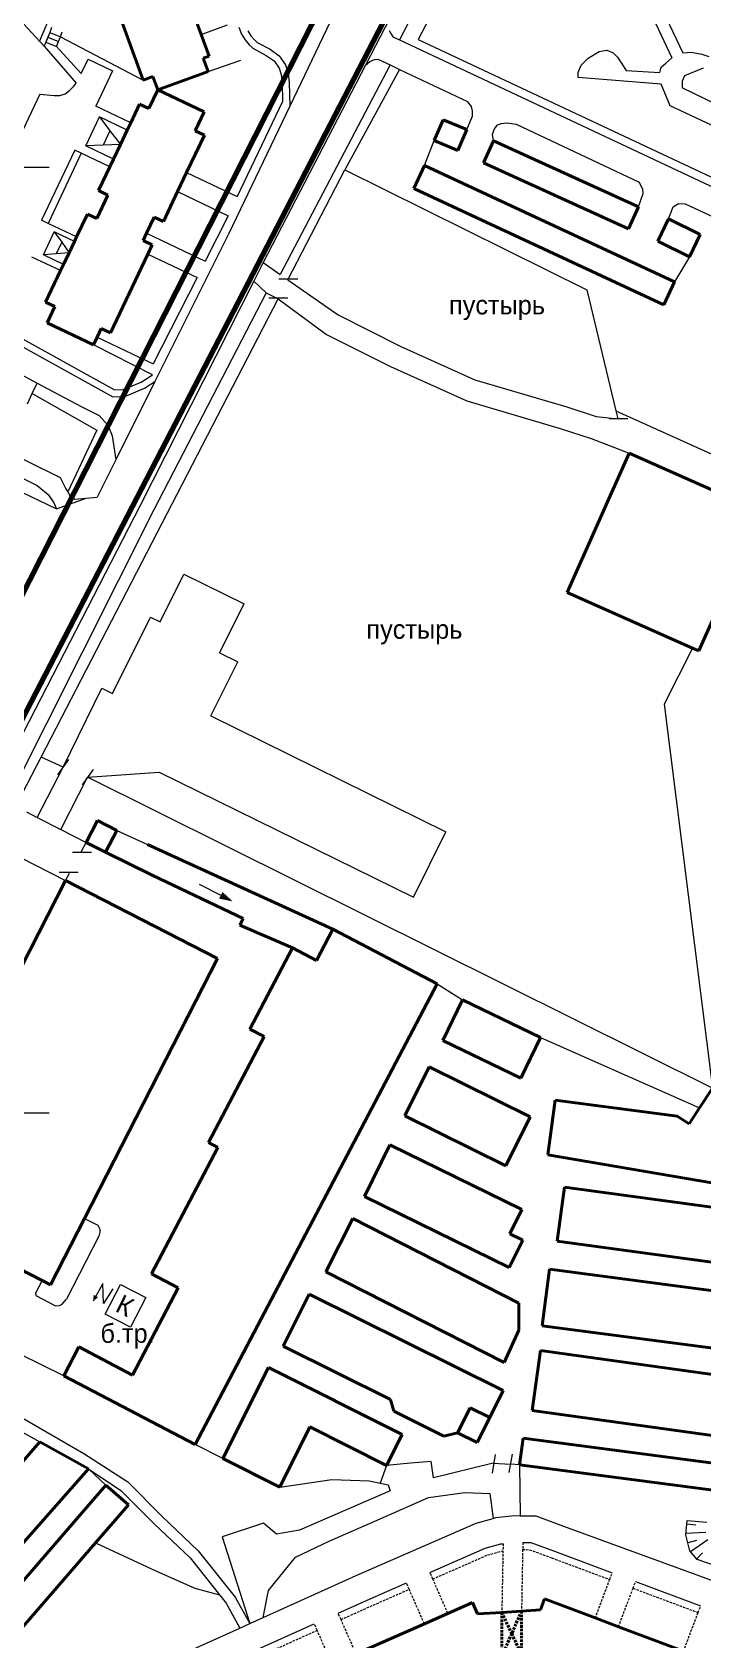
# Model space of a CAD drawing. Extents: x 1000 to 4000, y -5000 to -1000.
# Drawn here: x 2402.4 to 2544.2, y -3511.3 to -3171.4 of the extents above; entities that cross this region are included whole.
import ezdxf
from ezdxf.enums import TextEntityAlignment as Align

# ---------------------------------------------------------------- set-up
doc = ezdxf.new("R2010")
doc.units = 0
doc.header["$MEASUREMENT"] = 0
doc.linetypes.add('DASHED', pattern=[0.75, 0.5, -0.25])
for name, color, linetype in [('1', 7, 'CONTINUOUS'), ('11', 7, 'CONTINUOUS'), ('16', 7, 'CONTINUOUS'), ('17', 7, 'CONTINUOUS'), ('24', 7, 'CONTINUOUS'), ('25', 7, 'CONTINUOUS'), ('37', 7, 'CONTINUOUS'), ('40', 7, 'CONTINUOUS'), ('6', 7, 'CONTINUOUS'), ('7', 7, 'CONTINUOUS'), ('границы команд_1', 10, 'CONTINUOUS')]:
    doc.layers.add(name, color=color, linetype=linetype)
doc.styles.get("Standard").update_dxf_attribs({"font": 'txt', "height": 0.2})

msp = doc.modelspace()

# ---------------------------------------------------------------- linework, layer by layer
at = {"layer": '1', "color": 253, "linetype": 'Continuous', "lineweight": 0}
for p, q in [((2405.96, -3200), (2394.04, -3200)), ((2405.96, -3400), (2394.04, -3400))]:
    msp.add_line(p, q, dxfattribs=at)
at = {"layer": '11', "color": 253, "linetype": 'Continuous', "lineweight": 0}
for p, q in [((2408.32, -3172.34), (2425.84, -3181.52)), ((2439.57, -3179.68), (2446.51, -3177.3)), ((2485.32, -3199.56), (2487.39, -3194.32)), ((2456.43, -3223.77), (2468.47, -3200.47)), ((2468.47, -3200.47), (2519.62, -3225.86)), ((2541.32, -3218.88), (2538.18, -3224.16)), ((2458.5, -3223.6), (2454.5, -3223.6)), ((2519.62, -3225.86), (2525.76, -3251.43)), ((2404.25, -3324.66), (2454.34, -3227.8)), ((2456.42, -3227.63), (2452.42, -3227.63)), ((2402.39, -3247.8), (2416, -3255.54)), ((2528.34, -3253.18), (2524.34, -3253.18)), ((2525.76, -3251.43), (2526.18, -3253.16)), ((2416, -3255.54), (2409.89, -3268.59)), ((2541.96, -3301.65), (2535.97, -3313.47)), ((2535.97, -3313.47), (2546.19, -3394.67)), ((2408.88, -3326.79), (2404.25, -3324.66)), ((2410.07, -3325.18), (2407.69, -3328.4)), ((2415.28, -3327.31), (2412.9, -3330.53)), ((2546.19, -3394.67), (2414.09, -3328.92)), ((2420.23, -3340.18), (2426.74, -3343.16)), ((2396.46, -3344.13), (2409.41, -3350.79)), ((2414.89, -3344.82), (2410.89, -3344.82)), ((2412.71, -3344.73), (2413.81, -3342.71)), ((2412.1, -3349.1), (2408.1, -3349.1)), ((2409.41, -3350.79), (2410.27, -3349.2)), ((2437.67, -3351.56), (2442.24, -3353.9)), ((2487.97, -3372.65), (2493.33, -3376.01)), ((2509.87, -3383.97), (2543.49, -3398.86)), ((2409.06, -3455.48), (2366.2, -3434.47)), ((2398.9, -3466.62), (2403.99, -3469.49)), ((2442.66, -3473.01), (2436.85, -3470.06)), ((2482.36, -3473.95), (2477.28, -3474.45)), ((2486.7, -3473.6), (2482.36, -3473.95)), ((2487.22, -3477.08), (2486.7, -3473.6)), ((2499.87, -3473.95), (2487.22, -3477.08)), ((2500.25, -3472.17), (2499.59, -3476.11)), ((2503.82, -3472.05), (2503.17, -3475.99)), ((2505.43, -3474.3), (2503.49, -3474.22)), ((2414.25, -3475.16), (2417.92, -3478.61))]:
    msp.add_line(p, q, dxfattribs=at)
msp.add_solid([(2444.79, -3355.21), (2442.6, -3353.21), (2441.88, -3354.6)], dxfattribs=at)
at = {"layer": '16', "color": 253, "linetype": 'Continuous', "lineweight": 0}
for p, q in [((2417.82, -3442.46), (2421.03, -3436.21)), ((2421.03, -3436.21), (2426.36, -3438.94)), ((2426.36, -3438.94), (2423.15, -3445.19)), ((2423.15, -3445.19), (2417.82, -3442.46))]:
    msp.add_line(p, q, dxfattribs=at)
msp.add_lwpolyline([(2419.41, -3437.09), (2417.41, -3440.23), (2417.32, -3435.98), (2415.24, -3439.72)], dxfattribs=at)
msp.add_solid([(2415.24, -3439.72), (2416.3, -3438.91), (2415.36, -3438.36)], dxfattribs=at)
at = {"layer": '24', "color": 253, "linetype": 'Continuous', "lineweight": 0}
for p, q in [((2505.86, -3130.91), (2483.97, -3172.9)), ((2501.43, -3131.9), (2480, -3173.02)), ((2530.06, -3154.83), (2539.94, -3175.76)), ((2531.99, -3164.85), (2537.63, -3176.79)), ((2478.05, -3168.3), (2472.83, -3178.37)), ((2446.03, -3170.31), (2446.61, -3171.78)), ((2446.61, -3171.78), (2447.4, -3173.02)), ((2447.96, -3171.1), (2448.61, -3172.14)), ((2465.38, -3169.2), (2456.82, -3187.06)), ((2477.85, -3171.04), (2478.19, -3171.68)), ((2478.19, -3171.68), (2478.6, -3172.36)), ((2405.25, -3173.48), (2404.89, -3174.35)), ((2404.89, -3174.35), (2411.63, -3182.15)), ((2407.51, -3174.39), (2412.73, -3180.14)), ((2447.4, -3173.02), (2448.26, -3174.05)), ((2448.26, -3174.05), (2449.03, -3174.79)), ((2448.61, -3172.14), (2449.35, -3173.02)), ((2449.03, -3174.79), (2451.87, -3176.29)), ((2449.35, -3173.02), (2449.92, -3173.55)), ((2449.92, -3173.55), (2452.66, -3175.01)), ((2452.66, -3175.01), (2454.6, -3176.41)), ((2478.6, -3172.36), (2480, -3173.02)), ((2480, -3173.02), (2552.09, -3206.91)), ((2483.97, -3172.9), (2555.41, -3206.49)), ((2522.23, -3175.48), (2523.87, -3175.2)), ((2523.87, -3175.2), (2525.23, -3175.77)), ((2412.73, -3180.14), (2414.17, -3177.11)), ((2414.17, -3177.11), (2419.35, -3179.57)), ((2451.87, -3176.29), (2453.51, -3177.47)), ((2472.83, -3178.37), (2452.11, -3218.32)), ((2453.51, -3177.47), (2454.55, -3178.97)), ((2454.6, -3176.41), (2455.9, -3178.29)), ((2478.04, -3178.31), (2454.77, -3222.62)), ((2455.9, -3178.29), (2456.49, -3180.01)), ((2472.83, -3178.37), (2473.76, -3177.56)), ((2473.76, -3177.56), (2474.75, -3177.18)), ((2474.75, -3177.18), (2475.44, -3177.09)), ((2475.44, -3177.09), (2478.04, -3178.31)), ((2478.04, -3178.31), (2480.04, -3179.25)), ((2517.81, -3179.92), (2518.45, -3178.35)), ((2518.45, -3178.35), (2519.95, -3176.91)), ((2519.95, -3176.91), (2522.23, -3175.48)), ((2525.23, -3175.77), (2526.16, -3176.7)), ((2526.16, -3176.7), (2527.94, -3179.49)), ((2535.36, -3178.78), (2536.36, -3177.92)), ((2536.36, -3177.92), (2537.63, -3176.79)), ((2539.94, -3175.76), (2541.78, -3175.63)), ((2541.78, -3175.63), (2543.99, -3176.06)), ((2543.99, -3176.06), (2545.42, -3176.56)), ((2419.35, -3179.57), (2415.8, -3187.04)), ((2454.55, -3178.97), (2455.02, -3180.34)), ((2455.02, -3180.34), (2455.21, -3182.11)), ((2456.49, -3180.01), (2456.71, -3182.01)), ((2456.71, -3182.01), (2456.82, -3187.06)), ((2480.04, -3179.25), (2468.47, -3200.47)), ((2480.04, -3179.25), (2494.44, -3186.02)), ((2517.81, -3181), (2517.81, -3179.92)), ((2535.36, -3182.36), (2517.81, -3181)), ((2527.94, -3179.49), (2535.08, -3179.92)), ((2535.08, -3179.92), (2535.36, -3178.78)), ((2540.28, -3180.64), (2539.78, -3181.78)), ((2539.78, -3181.78), (2539.78, -3183.15)), ((2544.21, -3178.99), (2540.28, -3180.64)), ((2403.98, -3184.51), (2391.69, -3210.4)), ((2403.98, -3184.51), (2407.02, -3184.79)), ((2407.02, -3184.79), (2408.19, -3184.77)), ((2408.19, -3184.77), (2409.3, -3184.4)), ((2409.3, -3184.4), (2410.27, -3183.71)), ((2410.27, -3183.71), (2411.11, -3182.89)), ((2411.11, -3182.89), (2411.63, -3182.15)), ((2455.21, -3182.11), (2455.3, -3186.08)), ((2537.29, -3186.94), (2535.36, -3182.36)), ((2555.73, -3190.88), (2539.78, -3183.15)), ((2423.2, -3190.55), (2415.8, -3187.04)), ((2456.82, -3187.06), (2443.92, -3213.97)), ((2455.3, -3186.08), (2445.69, -3206.13)), ((2495.24, -3187.07), (2494.44, -3186.02)), ((2495.49, -3188.02), (2495.24, -3187.07)), ((2495.49, -3189.16), (2495.49, -3188.02)), ((2553.8, -3194.71), (2537.29, -3186.94)), ((2494.26, -3191.99), (2495.49, -3189.16)), ((2499.7, -3193.05), (2500.02, -3191.97)), ((2500.02, -3191.97), (2500.66, -3191.07)), ((2500.66, -3191.07), (2501.55, -3190.69)), ((2501.55, -3190.69), (2502.82, -3190.57)), ((2502.82, -3190.57), (2504.7, -3190.84)), ((2504.7, -3190.84), (2530.74, -3203.09)), ((2499.91, -3194.38), (2499.7, -3193.05)), ((2411.39, -3196.35), (2404.36, -3211.17)), ((2412.74, -3196.99), (2405.71, -3211.81)), ((2412.74, -3196.99), (2411.39, -3196.35)), ((2418.79, -3199.86), (2412.74, -3196.99)), ((2435.01, -3201.06), (2445.69, -3206.13)), ((2433.09, -3205.09), (2443.82, -3210.19)), ((2530.55, -3208.31), (2531.53, -3205.5)), ((2531.47, -3204.55), (2530.74, -3203.09)), ((2531.53, -3205.5), (2531.47, -3204.55)), ((2536.92, -3210.89), (2537.9, -3208.3)), ((2537.9, -3208.3), (2539.05, -3207.6)), ((2539.05, -3207.6), (2540.46, -3207.66)), ((2540.46, -3207.66), (2548.62, -3211.5)), ((2405.71, -3211.81), (2404.36, -3211.17)), ((2411.75, -3214.68), (2405.71, -3211.81)), ((2443.82, -3210.19), (2438.96, -3219.8)), ((2426.55, -3213.91), (2438.96, -3219.8)), ((2443.92, -3213.97), (2428.29, -3245.27)), ((2408.37, -3221.81), (2402.32, -3218.94)), ((2426.82, -3218.3), (2437.22, -3223.23)), ((2452.11, -3218.32), (2451.2, -3220.12)), ((2451.2, -3220.12), (2449.21, -3224.06)), ((2451.2, -3220.12), (2454.77, -3222.62)), ((2449.21, -3224.06), (2425.22, -3271.45)), ((2437.22, -3223.23), (2427.96, -3241.53)), ((2449.21, -3224.06), (2451.82, -3226.5)), ((2456.43, -3223.77), (2467.04, -3231.18)), ((2451.82, -3226.5), (2428.08, -3272.42)), ((2451.82, -3226.5), (2454.34, -3227.8)), ((2454.34, -3227.8), (2464.59, -3235.29)), ((2467.04, -3231.18), (2480.16, -3237.76)), ((2400.47, -3236.3), (2419.75, -3247.01)), ((2416.11, -3235.91), (2427.96, -3241.53)), ((2464.59, -3235.29), (2478.11, -3242.07)), ((2399.46, -3237.45), (2419.38, -3248.52)), ((2427.79, -3243.82), (2415.35, -3237.52)), ((2480.16, -3237.76), (2495.93, -3244.87)), ((2478.11, -3242.07), (2494.27, -3249.35)), ((2400, -3243.77), (2403.41, -3245.58)), ((2402.39, -3247.8), (2403.41, -3245.58)), ((2403.41, -3245.58), (2412.86, -3250.63)), ((2428.29, -3245.27), (2420.05, -3261.79)), ((2421.62, -3246.97), (2425.39, -3245.36)), ((2425.39, -3245.36), (2427.79, -3243.82)), ((2426.09, -3246.69), (2428.29, -3245.27)), ((2495.93, -3244.87), (2515.38, -3250.62)), ((2401.39, -3249.96), (2402.39, -3247.8)), ((2419.38, -3248.52), (2421.94, -3248.46)), ((2419.75, -3247.01), (2421.62, -3246.97)), ((2421.94, -3248.46), (2426.09, -3246.69)), ((2494.27, -3249.35), (2513.97, -3255.18)), ((2412.86, -3250.63), (2416.55, -3252.42)), ((2416.55, -3252.42), (2418.38, -3254.51)), ((2515.38, -3250.62), (2521.58, -3252.62)), ((2521.58, -3252.62), (2526.18, -3253.16)), ((2525.76, -3251.43), (2556.25, -3265.24)), ((2418.38, -3254.51), (2419.29, -3256.76)), ((2419.29, -3256.76), (2420.05, -3261.79)), ((2513.97, -3255.18), (2520.57, -3257.31)), ((2392.93, -3257.96), (2408.25, -3265.58)), ((2520.57, -3257.31), (2528.57, -3260.41)), ((2391.29, -3261.25), (2403.38, -3267.27)), ((2420.05, -3261.79), (2416.1, -3269.7)), ((2390.03, -3263.8), (2407.49, -3272.17)), ((2408.25, -3265.58), (2409.49, -3267.92)), ((2403.38, -3267.27), (2405.75, -3269.17)), ((2405.75, -3269.17), (2406.92, -3270.92)), ((2407.49, -3272.17), (2413.75, -3269.93)), ((2409.49, -3267.92), (2409.89, -3268.59)), ((2409.89, -3268.59), (2410.32, -3269.33)), ((2410.32, -3269.33), (2411.4, -3270.17)), ((2411.4, -3270.17), (2413.75, -3269.93)), ((2413.75, -3269.93), (2416.1, -3269.7)), ((2425.22, -3271.45), (2396.82, -3326.7)), ((2428.08, -3272.42), (2397.88, -3332.59)), ((2406.92, -3270.92), (2407.49, -3272.17)), ((2429.43, -3296.07), (2434.44, -3285.99)), ((2434.44, -3285.99), (2447.17, -3292.25)), ((2442, -3302.65), (2447.17, -3292.25)), ((2419.36, -3311.21), (2427.39, -3295.07)), ((2427.39, -3295.07), (2429.43, -3296.07)), ((2442, -3302.65), (2445.84, -3304.54)), ((2440.14, -3315.98), (2445.84, -3304.54)), ((2408.88, -3326.79), (2417.09, -3310.1)), ((2417.09, -3310.1), (2419.36, -3311.21)), ((2440.14, -3315.98), (2489.85, -3340.45)), ((2399.33, -3334.22), (2404.25, -3324.66)), ((2403.41, -3337.42), (2408.88, -3326.79)), ((2414.09, -3328.92), (2429.24, -3327.84)), ((2429.24, -3327.84), (2482.97, -3354.28)), ((2408.41, -3339.97), (2414.09, -3328.92)), ((2401.18, -3336.28), (2403.41, -3337.42)), ((2403.41, -3337.42), (2408.41, -3339.97)), ((2408.41, -3339.97), (2413.81, -3342.71)), ((2482.97, -3354.28), (2489.85, -3340.45)), ((2413.43, -3422.22), (2416.25, -3423.66)), ((2416.44, -3425.96), (2409.61, -3439.32)), ((2416.25, -3423.66), (2416.65, -3424.53)), ((2416.65, -3425.12), (2416.44, -3425.96)), ((2416.65, -3424.53), (2416.65, -3425.12)), ((2404.47, -3435.33), (2403.09, -3438.03)), ((2403.09, -3438.03), (2403.14, -3438.55)), ((2403.14, -3438.55), (2407.32, -3440.68)), ((2408.13, -3440.62), (2408.67, -3440.38)), ((2408.67, -3440.38), (2409.61, -3439.32)), ((2407.32, -3440.68), (2408.13, -3440.62)), ((2393.8, -3460.71), (2413.26, -3471.97)), ((2413.26, -3471.97), (2422.57, -3477.95)), ((2499.87, -3473.95), (2503.49, -3474.22)), ((2505.43, -3474.3), (2505.51, -3485.09)), ((2414.25, -3475.16), (2421.14, -3479.73)), ((2454.7, -3479.05), (2465.72, -3477.47)), ((2465.72, -3477.47), (2473.59, -3477.69)), ((2473.59, -3477.69), (2475.93, -3478.18)), ((2477.28, -3474.45), (2475.93, -3478.18)), ((2421.14, -3479.73), (2428.18, -3486.8)), ((2422.57, -3477.95), (2429.78, -3485.18)), ((2478.06, -3479.82), (2458.91, -3488.14)), ((2475.93, -3478.18), (2477.63, -3478.54)), ((2477.63, -3478.54), (2478.06, -3479.82)), ((2486.15, -3481.24), (2493.81, -3480.17)), ((2493.81, -3480.17), (2499.13, -3480.38)), ((2499.13, -3480.38), (2499.82, -3485.65)), ((2475.94, -3485.72), (2486.15, -3481.24)), ((2428.18, -3486.8), (2435.77, -3494.03)), ((2429.78, -3485.18), (2437.45, -3492.49)), ((2451.25, -3486.64), (2442.53, -3489.56)), ((2454.01, -3488.99), (2451.25, -3486.64)), ((2465.3, -3490.42), (2475.94, -3485.72)), ((2470.9, -3497.76), (2496.24, -3486.65)), ((2496.24, -3486.65), (2499.82, -3485.65)), ((2499.82, -3485.65), (2500.39, -3485.49)), ((2500.39, -3485.49), (2504.37, -3485.07)), ((2504.37, -3485.07), (2505.51, -3485.09)), ((2505.51, -3485.09), (2508.85, -3485.15)), ((2508.85, -3485.15), (2514.74, -3487.31)), ((2514.74, -3487.31), (2592.42, -3515.73)), ((2442.53, -3489.56), (2448.35, -3507.91)), ((2458.91, -3488.14), (2454.01, -3488.99)), ((2458.07, -3493.83), (2465.3, -3490.42)), ((2498.15, -3491.98), (2501.45, -3491.06)), ((2501.45, -3491.06), (2501.93, -3491.01)), ((2506.1, -3490.76), (2507.8, -3490.79)), ((2507.8, -3490.79), (2512.8, -3492.62)), ((2435.77, -3494.03), (2441.98, -3501.85)), ((2437.45, -3492.49), (2445.27, -3502.33)), ((2452.32, -3500.88), (2458.07, -3493.83)), ((2486.47, -3497.1), (2498.15, -3491.98)), ((2512.8, -3492.62), (2525.01, -3497.18)), ((2451.22, -3506.62), (2470.9, -3497.76)), ((2451.22, -3506.62), (2452.32, -3500.88)), ((2473.19, -3502.93), (2481.48, -3499.29)), ((2529.93, -3499.02), (2543.7, -3504.17)), ((2441.98, -3501.85), (2443.37, -3503.59)), ((2443.37, -3503.59), (2446.27, -3508.85)), ((2445.27, -3502.33), (2448.35, -3507.91)), ((2467.06, -3505.69), (2473.19, -3502.93)), ((2446.27, -3508.85), (2448.35, -3507.91)), ((2446.61, -3514.89), (2462.02, -3507.96)), ((2448.35, -3507.91), (2451.22, -3506.62)), ((2414.53, -3523.14), (2446.27, -3508.85))]:
    msp.add_line(p, q, dxfattribs=at)
at = {"layer": '24', "color": 253, "linetype": 'DASHED', "lineweight": 0}
for p, q in [((2501.93, -3491.01), (2501.9, -3492.49)), ((2506.1, -3490.76), (2506.07, -3492.25)), ((2487.07, -3498.48), (2498.65, -3493.4)), ((2498.65, -3493.4), (2501.9, -3492.49)), ((2501.9, -3492.49), (2501.66, -3505.53)), ((2506.07, -3492.25), (2505.83, -3505.27)), ((2506.07, -3492.25), (2507.52, -3492.28)), ((2507.52, -3492.28), (2512.27, -3494.03)), ((2512.27, -3494.03), (2524.48, -3498.59)), ((2487.07, -3498.48), (2486.47, -3497.1)), ((2524.48, -3498.59), (2525.01, -3497.18)), ((2473.8, -3504.3), (2482.08, -3500.66)), ((2482.08, -3500.66), (2481.48, -3499.29)), ((2485.29, -3507.96), (2482.08, -3500.66)), ((2490.27, -3505.77), (2487.07, -3498.48)), ((2521.41, -3506.72), (2524.48, -3498.59)), ((2526.33, -3508.58), (2529.41, -3500.43)), ((2529.41, -3500.43), (2529.93, -3499.02)), ((2529.41, -3500.43), (2543.17, -3505.57)), ((2467.66, -3507.06), (2473.8, -3504.3)), ((2543.17, -3505.57), (2543.7, -3504.17)), ((2462.62, -3509.33), (2462.02, -3507.96)), ((2467.66, -3507.06), (2467.06, -3505.69)), ((2470.84, -3514.3), (2467.66, -3507.06)), ((2540.08, -3513.77), (2543.17, -3505.57)), ((2447.21, -3516.27), (2462.62, -3509.33)), ((2465.78, -3516.53), (2462.62, -3509.33))]:
    msp.add_line(p, q, dxfattribs=at)
at = {"layer": '25', "color": 253, "linetype": 'Continuous', "lineweight": 0}
for p, q in [((2406.07, -3171.44), (2405.66, -3172.46)), ((2406.47, -3170.42), (2406.07, -3171.44)), ((2406.07, -3171.44), (2408.32, -3172.34)), ((2408.32, -3172.34), (2408.73, -3171.32)), ((2405.66, -3172.46), (2405.25, -3173.48)), ((2405.25, -3173.48), (2407.51, -3174.39)), ((2405.66, -3172.46), (2407.91, -3173.36)), ((2407.51, -3174.39), (2407.91, -3173.36)), ((2407.91, -3173.36), (2408.32, -3172.34))]:
    msp.add_line(p, q, dxfattribs=at)
at = {"layer": '37', "color": 253, "linetype": 'Continuous', "lineweight": 0}
for p, q in [((2403.94, -3173.33), (2406.63, -3166.88)), ((2404.89, -3174.35), (2399.68, -3168.74)), ((2540.56, -3489.17), (2540.87, -3486.09)), ((2542.68, -3487.07), (2540.79, -3486.89)), ((2540.87, -3486.09), (2545.01, -3486.46)), ((2541.43, -3492.53), (2540.56, -3489.17)), ((2544.81, -3488.65), (2540.59, -3488.88)), ((2542.83, -3490.34), (2540.99, -3490.82)), ((2545.24, -3490.18), (2541.58, -3492.71)), ((2542.95, -3494.37), (2541.43, -3492.53)), ((2544.13, -3492.94), (2542.85, -3494.25)), ((2575.03, -3505.32), (2542.95, -3494.37))]:
    msp.add_line(p, q, dxfattribs=at)
at = {"layer": '40', "color": 253, "linetype": 'Continuous', "lineweight": 0}
for p, q in [((2415.77, -3490.82), (2421.66, -3493.57)), ((2421.66, -3493.57), (2428.66, -3496.81)), ((2428.66, -3496.81), (2436.74, -3500.41)), ((2436.74, -3500.41), (2441.98, -3501.85))]:
    msp.add_line(p, q, dxfattribs=at)
at = {"layer": '6', "color": 253, "linetype": 'Continuous', "lineweight": 40}
for p, q in [((2418.48, -3161.42), (2425.84, -3181.52)), ((2435.56, -3164.96), (2438.09, -3171.87)), ((2438.09, -3171.87), (2439.76, -3176.43)), ((2438.55, -3176.88), (2439.76, -3176.43)), ((2439.57, -3179.68), (2438.55, -3176.88)), ((2425.84, -3181.52), (2427.89, -3180.77)), ((2427.89, -3180.77), (2428.92, -3183.58)), ((2428.92, -3183.58), (2439.57, -3179.68)), ((2428.92, -3183.58), (2427.03, -3187.56)), ((2438.74, -3188.24), (2428.92, -3183.58)), ((2425.07, -3186.63), (2423.2, -3190.55)), ((2425.07, -3186.63), (2427.03, -3187.56)), ((2436.85, -3192.22), (2438.74, -3188.24)), ((2422.47, -3192.11), (2421.01, -3195.16)), ((2423.2, -3190.55), (2422.47, -3192.11)), ((2436.85, -3192.22), (2438.77, -3193.13)), ((2489.26, -3189.89), (2487.39, -3194.32)), ((2494.26, -3191.99), (2489.26, -3189.89)), ((2492.39, -3196.42), (2494.26, -3191.99)), ((2421.01, -3195.16), (2419.57, -3198.22)), ((2438.77, -3193.13), (2435.01, -3201.06)), ((2487.39, -3194.32), (2492.39, -3196.42)), ((2499.91, -3194.38), (2497.79, -3199.05)), ((2530.55, -3208.31), (2499.91, -3194.38)), ((2419.57, -3198.22), (2418.79, -3199.86)), ((2418.79, -3199.86), (2416.4, -3204.9)), ((2435.01, -3201.06), (2433.09, -3205.09)), ((2485.32, -3199.56), (2483.05, -3204.43)), ((2538.18, -3224.16), (2485.32, -3199.56)), ((2497.79, -3199.05), (2528.43, -3212.97)), ((2418.36, -3205.83), (2416, -3210.8)), ((2416.4, -3204.9), (2418.36, -3205.83)), ((2433.09, -3205.09), (2430.1, -3211.4)), ((2483.05, -3204.43), (2535.91, -3229.04)), ((2528.43, -3212.97), (2530.55, -3208.31)), ((2414.04, -3209.87), (2411.75, -3214.68)), ((2414.04, -3209.87), (2416, -3210.8)), ((2426.55, -3213.91), (2428.18, -3210.49)), ((2428.18, -3210.49), (2430.1, -3211.4)), ((2536.92, -3210.89), (2534.62, -3215.6)), ((2543.63, -3214.18), (2536.92, -3210.89)), ((2411.31, -3215.62), (2410.15, -3218.05)), ((2411.75, -3214.68), (2411.31, -3215.62)), ((2425.82, -3215.46), (2426.55, -3213.91)), ((2425.82, -3215.46), (2427.74, -3216.37)), ((2534.62, -3215.6), (2541.32, -3218.88)), ((2541.32, -3218.88), (2543.63, -3214.18)), ((2410.15, -3218.05), (2408.99, -3220.49)), ((2426.82, -3218.3), (2418.9, -3234.99)), ((2427.74, -3216.37), (2426.82, -3218.3)), ((2408.37, -3221.81), (2405.2, -3228.49)), ((2408.99, -3220.49), (2408.37, -3221.81)), ((2535.91, -3229.04), (2538.18, -3224.16)), ((2405.2, -3228.49), (2407.16, -3229.42)), ((2407.16, -3229.42), (2405.53, -3232.86)), ((2405.53, -3232.86), (2415.35, -3237.52)), ((2415.35, -3237.52), (2416.11, -3235.91)), ((2416.11, -3235.91), (2416.98, -3234.08)), ((2416.98, -3234.08), (2418.9, -3234.99)), ((2528.57, -3260.41), (2515.48, -3289.9)), ((2556.39, -3272.76), (2528.57, -3260.41)), ((2543.3, -3302.24), (2556.39, -3272.76)), ((2515.48, -3289.9), (2541.96, -3301.65)), ((2541.96, -3301.65), (2543.3, -3302.24)), ((2413.81, -3342.71), (2416.16, -3338.1)), ((2416.16, -3338.1), (2420.23, -3340.18)), ((2420.23, -3340.18), (2417.88, -3344.78)), ((2417.88, -3344.78), (2413.81, -3342.71)), ((2427.75, -3349.63), (2417.88, -3344.78)), ((2426.74, -3343.16), (2465.92, -3361.07)), ((2409.41, -3350.79), (2374.1, -3419.79)), ((2441.56, -3367.24), (2409.41, -3350.79)), ((2446.94, -3358.79), (2427.75, -3349.63)), ((2446.28, -3360.2), (2446.94, -3358.79)), ((2457.38, -3365.03), (2446.28, -3360.2)), ((2462.45, -3367.69), (2465.92, -3361.07)), ((2465.92, -3361.07), (2487.97, -3372.65)), ((2448.39, -3382.18), (2457.38, -3365.03)), ((2457.38, -3365.03), (2462.45, -3367.69)), ((2413.43, -3422.22), (2441.56, -3367.24)), ((2487.97, -3372.65), (2436.85, -3470.06)), ((2489.17, -3384.64), (2493.33, -3376.01)), ((2493.33, -3376.01), (2509.87, -3383.97)), ((2451.42, -3383.77), (2448.39, -3382.18)), ((2439.66, -3406.18), (2451.42, -3383.77)), ((2505.72, -3392.6), (2489.17, -3384.64)), ((2509.87, -3383.97), (2505.72, -3392.6)), ((2481.13, -3400.52), (2486.27, -3390.16)), ((2486.27, -3390.16), (2507.66, -3400.77)), ((2543.49, -3398.86), (2546.19, -3394.67)), ((2512.95, -3397.21), (2511.42, -3408.79)), ((2538.74, -3400.61), (2512.95, -3397.21)), ((2541.3, -3402.26), (2543.49, -3398.86)), ((2502.53, -3411.13), (2481.13, -3400.52)), ((2507.66, -3400.77), (2502.53, -3411.13)), ((2538.74, -3400.61), (2541.3, -3402.26)), ((2441.6, -3407.2), (2439.66, -3406.18)), ((2427.56, -3433.95), (2441.6, -3407.2)), ((2477.96, -3406.64), (2472.6, -3417.58)), ((2505.92, -3420.35), (2477.96, -3406.64)), ((2562.8, -3417.54), (2511.42, -3408.79)), ((2514.91, -3415.63), (2513.36, -3427.02)), ((2553.95, -3420.94), (2514.91, -3415.63)), ((2374.1, -3419.79), (2404.47, -3435.33)), ((2472.6, -3417.58), (2503.25, -3432.61)), ((2406.26, -3436.25), (2413.43, -3422.22)), ((2470.17, -3422.25), (2464.44, -3433.5)), ((2505.24, -3440.13), (2470.17, -3422.25)), ((2503.38, -3425.51), (2505.92, -3420.35)), ((2506.08, -3426.84), (2503.38, -3425.51)), ((2503.25, -3432.61), (2506.08, -3426.84)), ((2513.36, -3427.02), (2552.4, -3432.33)), ((2464.44, -3433.5), (2502.15, -3452.73)), ((2511.78, -3432.98), (2510.21, -3444.93)), ((2559.93, -3439.33), (2511.78, -3432.98)), ((2404.47, -3435.33), (2406.26, -3436.25)), ((2423.57, -3455.34), (2433.24, -3436.93)), ((2433.24, -3436.93), (2427.56, -3433.95)), ((2455.46, -3449.26), (2460.91, -3438.27)), ((2460.91, -3438.27), (2501.94, -3458.63)), ((2505.24, -3445.88), (2505.24, -3440.13)), ((2502.15, -3452.73), (2505.24, -3445.88)), ((2510.21, -3444.93), (2556.85, -3451.08)), ((2409.06, -3455.48), (2412.25, -3449.4)), ((2412.25, -3449.4), (2423.57, -3455.34)), ((2478.12, -3460.51), (2455.46, -3449.26)), ((2509.84, -3450.17), (2508.07, -3462.82)), ((2573.36, -3459.02), (2509.84, -3450.17)), ((2452.33, -3453.74), (2442.66, -3473.01)), ((2480.56, -3467.9), (2452.33, -3453.74)), ((2436.85, -3470.06), (2409.06, -3455.48)), ((2478.12, -3460.51), (2478.86, -3463.02)), ((2501.94, -3458.63), (2499.11, -3464.33)), ((2478.86, -3463.02), (2489.38, -3468.24)), ((2494.94, -3462.26), (2492.31, -3467.55)), ((2499.11, -3464.33), (2494.94, -3462.26)), ((2508.07, -3462.82), (2571.59, -3471.68)), ((2454.7, -3479.05), (2461.09, -3466.32)), ((2461.09, -3466.32), (2477.28, -3474.45)), ((2489.38, -3468.24), (2492.31, -3467.55)), ((2496.48, -3469.62), (2492.31, -3467.55)), ((2499.11, -3464.33), (2496.48, -3469.62)), ((2381.53, -3495.25), (2403.99, -3469.49)), ((2403.99, -3469.49), (2414.25, -3475.16)), ((2477.28, -3474.45), (2480.56, -3467.9)), ((2506.17, -3468.68), (2505.43, -3474.3)), ((2571.46, -3477.31), (2506.17, -3468.68)), ((2442.66, -3473.01), (2454.7, -3479.05)), ((2505.43, -3474.3), (2570.71, -3482.93)), ((2414.25, -3475.16), (2392.53, -3499.79)), ((2391.59, -3509.07), (2417.92, -3478.61)), ((2417.92, -3478.61), (2422.73, -3482.77)), ((2422.73, -3482.77), (2415.77, -3490.82)), ((2415.77, -3490.82), (2396.4, -3513.23)), ((2495.5, -3503.48), (2490.27, -3505.77)), ((2496.54, -3505.85), (2495.5, -3503.48)), ((2509.85, -3505.01), (2510.72, -3502.69)), ((2510.72, -3502.69), (2521.41, -3506.72)), ((2485.29, -3507.96), (2470.84, -3514.3)), ((2490.27, -3505.77), (2485.29, -3507.96)), ((2501.66, -3505.53), (2496.54, -3505.85)), ((2505.83, -3505.27), (2501.66, -3505.53)), ((2509.85, -3505.01), (2505.83, -3505.27)), ((2521.41, -3506.72), (2526.33, -3508.58)), ((2526.33, -3508.58), (2540.08, -3513.77))]:
    msp.add_line(p, q, dxfattribs=at)
at = {"layer": '6', "color": 253, "linetype": 'DASHED', "lineweight": 40}
for p, q in [((2501.66, -3505.53), (2501.67, -3514.81)), ((2501.66, -3505.53), (2503.75, -3510.04)), ((2505.83, -3505.27), (2503.75, -3510.04)), ((2505.83, -3505.27), (2505.85, -3514.54)), ((2503.75, -3510.04), (2501.67, -3514.81)), ((2503.75, -3510.04), (2505.85, -3514.54))]:
    msp.add_line(p, q, dxfattribs=at)
at = {"layer": '7', "color": 253, "linetype": 'Continuous', "lineweight": 0}
for p, q in [((2438.09, -3171.87), (2443.63, -3169.84)), ((2413.7, -3195.44), (2416.61, -3189.32)), ((2422.47, -3192.11), (2416.61, -3189.32)), ((2416.61, -3189.32), (2418.81, -3192.24)), ((2417.36, -3195.3), (2413.7, -3195.44)), ((2419.57, -3198.22), (2413.7, -3195.44)), ((2418.81, -3192.24), (2417.36, -3195.3)), ((2421.01, -3195.16), (2417.36, -3195.3)), ((2418.81, -3192.24), (2421.02, -3195.16)), ((2421.02, -3195.16), (2421.01, -3195.16)), ((2404.73, -3218.47), (2407.04, -3213.59)), ((2407.04, -3213.59), (2408.6, -3215.82)), ((2411.31, -3215.62), (2407.04, -3213.59)), ((2408.6, -3215.82), (2407.44, -3218.26)), ((2408.6, -3215.82), (2410.15, -3218.05)), ((2407.44, -3218.26), (2404.73, -3218.47)), ((2408.99, -3220.49), (2404.73, -3218.47)), ((2410.15, -3218.05), (2407.44, -3218.26)), ((2410.15, -3218.05), (2410.15, -3218.05))]:
    msp.add_line(p, q, dxfattribs=at)
at = {"layer": 'границы команд_1', "color": 6, "lineweight": 100}
msp.add_lwpolyline([(1779.52, -2741.6), (1764.65, -2758.68), (1607.57, -3162.76), (1788.76, -3230.7), (1840.59, -3253.43), (1853.77, -3268.69), (1927.89, -3424.51), (1955.3, -3442.51), (1951.82, -3475.86), (1971.65, -3484.91), (1987.02, -3517.09), (2008.92, -3527.81), (2043.23, -3576.27), (2102.89, -3636.41), (2227.87, -3588.95), (2270.53, -3545.85), (2492.53, -3108.59), (2488.23, -3086.64), (2463.45, -3062.28), (2129.87, -2904.6), (1779.52, -2741.6)], dxfattribs=at)
msp.add_lwpolyline([(2549.39, -3103.47), (2845.92, -3244.29), (2852.4, -3270.42), (2865.73, -3301.42), (2794.37, -3460.89), (2690.12, -3678.56), (2650.09, -3738.61), (2599.39, -3793.21), (2511.64, -3862.05), (2468.8, -3886.08), (2363.19, -3917.93), (2296.64, -3931.84), (2211.4, -3935.44), (2161.36, -3932.1), (1924.35, -3842.83), (1924.12, -3833.84), (1971.62, -3721.93), (2001.65, -3688.57), (2047.16, -3666.41), (2219.84, -3604.16), (2249.92, -3585.92), (2275.62, -3557.22), (2502.08, -3120), (2528.83, -3105.27)], close=True, dxfattribs=at)

# ---------------------------------------------------------------- texts
at = {"layer": '17', "color": 253, "linetype": 'Continuous', "lineweight": 0}
for s, p in [('пустырь', (2500.65, -3229.68)), ('пустырь', (2483.18, -3298.26)), ('б.тр.', (2422.53, -3447))]:
    msp.add_text(s, height=4, dxfattribs=at).set_placement(p, align=Align.MIDDLE)
msp.add_text('К', height=4, rotation=333.7804, dxfattribs=at).set_placement((2421.98, -3440.65), align=Align.MIDDLE)

doc.saveas('drawing.dxf')
